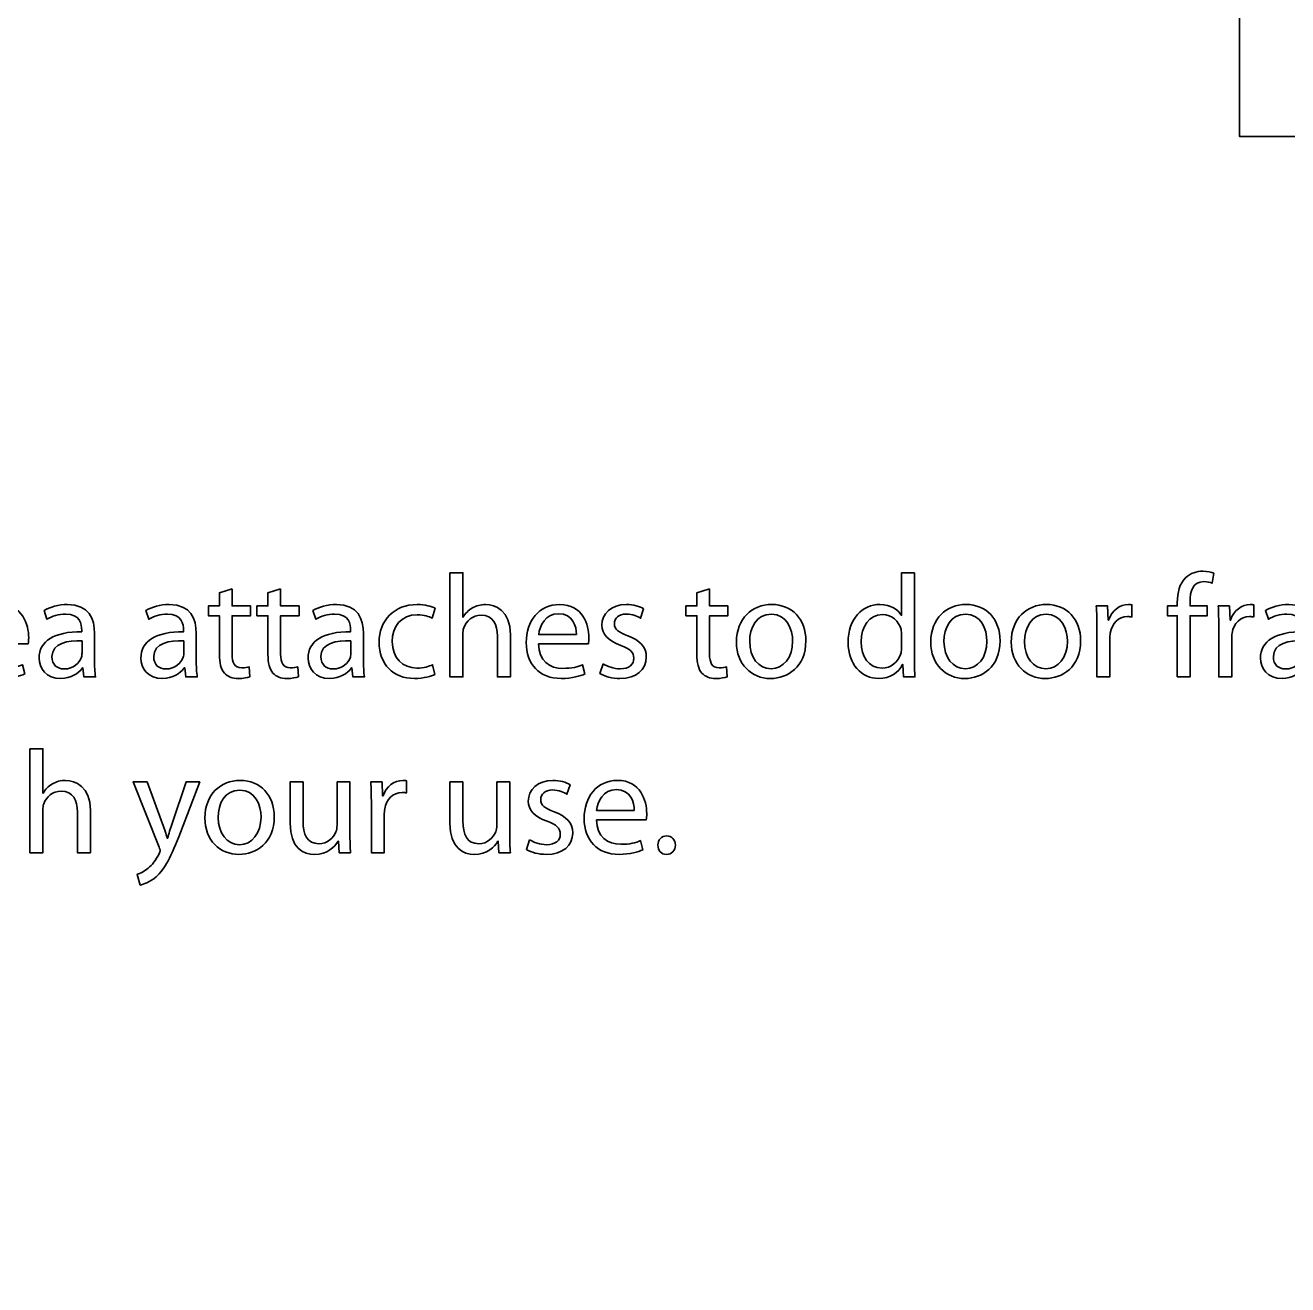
# Model space of a CAD drawing. Header units: inches. Extents: x 3 to 23.3, y -23.3 to -5.2.
# Drawn here: x 9.47 to 14.85, y -18.71 to -13.34 of the extents above; entities that cross this region are included whole.
import ezdxf

# ---------------------------------------------------------------- set-up
doc = ezdxf.new("R2010")
doc.units = ezdxf.units.IN
doc.header["$MEASUREMENT"] = 0
doc.layers.add('Layer 1', color=7, linetype='Continuous')

# ---------------------------------------------------------------- blocks, each defined once
blk = doc.blocks.new('block 6')
at = {"layer": 'Layer 1', "color": 179, "lineweight": 35, "true_color": 0x231f20}
for points, knots in [([(11.2826, -15.6773), (11.2826, -15.6773), (11.3375, -15.6773), (11.3375, -15.6773), (11.3375, -15.6773), (11.3375, -15.8665), (11.3375, -15.8665), (11.3375, -15.8665), (11.3387, -15.8665), (11.3387, -15.8665), (11.3475, -15.8509), (11.3612, -15.8365), (11.3781, -15.8271), (11.3943, -15.8178), (11.4137, -15.8122), (11.4343, -15.8122), (11.4749, -15.8122), (11.5398, -15.8371), (11.5398, -15.9408), (11.5398, -15.9408), (11.5398, -16.1206), (11.5398, -16.1206), (11.5398, -16.1206), (11.4848, -16.1206), (11.4848, -16.1206), (11.4848, -16.1206), (11.4848, -15.947), (11.4848, -15.947), (11.4848, -15.8983), (11.4667, -15.8577), (11.4149, -15.8577), (11.3793, -15.8577), (11.3519, -15.8827), (11.3412, -15.9121), (11.3381, -15.9202), (11.3375, -15.9283), (11.3375, -15.9383), (11.3375, -15.9383), (11.3375, -16.1206), (11.3375, -16.1206), (11.3375, -16.1206), (11.2826, -16.1206), (11.2826, -16.1206), (11.2826, -16.1206), (11.2826, -15.6773), (11.2826, -15.6773)], [0, 0, 0, 0, 1, 1, 1, 2, 2, 2, 3, 3, 3, 4, 4, 4, 5, 5, 5, 6, 6, 6, 7, 7, 7, 8, 8, 8, 9, 9, 9, 10, 10, 10, 11, 11, 11, 12, 12, 12, 13, 13, 13, 14, 14, 14, 15, 15, 15, 15]), ([(13.2599, -15.6773), (13.2599, -15.6773), (13.2599, -16.0425), (13.2599, -16.0425), (13.2599, -16.0694), (13.2611, -16.1), (13.2624, -16.1206), (13.2624, -16.1206), (13.2137, -16.1206), (13.2137, -16.1206), (13.2137, -16.1206), (13.2112, -16.0681), (13.2112, -16.0681), (13.2112, -16.0681), (13.2093, -16.0681), (13.2093, -16.0681), (13.1931, -16.1018), (13.1569, -16.1274), (13.1076, -16.1274), (13.0345, -16.1274), (12.9777, -16.0656), (12.9777, -15.9739), (12.9771, -15.8733), (13.0401, -15.8122), (13.1132, -15.8122), (13.16, -15.8122), (13.1906, -15.834), (13.2043, -15.8577), (13.2043, -15.8577), (13.2056, -15.8577), (13.2056, -15.8577), (13.2056, -15.8577), (13.2056, -15.6773), (13.2056, -15.6773), (13.2056, -15.6773), (13.2599, -15.6773), (13.2599, -15.6773)], [0, 0, 0, 0, 1, 1, 1, 2, 2, 2, 3, 3, 3, 4, 4, 4, 5, 5, 5, 6, 6, 6, 7, 7, 7, 8, 8, 8, 9, 9, 9, 10, 10, 10, 11, 11, 11, 12, 12, 12, 12]), ([(14.3794, -16.1206), (14.3794, -16.1206), (14.3794, -15.8602), (14.3794, -15.8602), (14.3794, -15.8602), (14.3376, -15.8602), (14.3376, -15.8602), (14.3376, -15.8602), (14.3376, -15.8184), (14.3376, -15.8184), (14.3376, -15.8184), (14.3794, -15.8184), (14.3794, -15.8184), (14.3794, -15.8184), (14.3794, -15.804), (14.3794, -15.804), (14.3794, -15.7616), (14.3894, -15.7229), (14.4143, -15.6985), (14.435, -15.6785), (14.4624, -15.6704), (14.488, -15.6704), (14.508, -15.6704), (14.5242, -15.6748), (14.5348, -15.6792), (14.5348, -15.6792), (14.5274, -15.7216), (14.5274, -15.7216), (14.5192, -15.7179), (14.5086, -15.7148), (14.4924, -15.7148), (14.4456, -15.7148), (14.4337, -15.7553), (14.4337, -15.8022), (14.4337, -15.8022), (14.4337, -15.8184), (14.4337, -15.8184), (14.4337, -15.8184), (14.5068, -15.8184), (14.5068, -15.8184), (14.5068, -15.8184), (14.5068, -15.8602), (14.5068, -15.8602), (14.5068, -15.8602), (14.4337, -15.8602), (14.4337, -15.8602), (14.4337, -15.8602), (14.4337, -16.1206), (14.4337, -16.1206), (14.4337, -16.1206), (14.3794, -16.1206), (14.3794, -16.1206)], [0, 0, 0, 0, 1, 1, 1, 2, 2, 2, 3, 3, 3, 4, 4, 4, 5, 5, 5, 6, 6, 6, 7, 7, 7, 8, 8, 8, 9, 9, 9, 10, 10, 10, 11, 11, 11, 12, 12, 12, 13, 13, 13, 14, 14, 14, 15, 15, 15, 16, 16, 16, 17, 17, 17, 17]), ([(10.3547, -15.746), (10.3547, -15.746), (10.3547, -15.8184), (10.3547, -15.8184), (10.3547, -15.8184), (10.4334, -15.8184), (10.4334, -15.8184), (10.4334, -15.8184), (10.4334, -15.8602), (10.4334, -15.8602), (10.4334, -15.8602), (10.3547, -15.8602), (10.3547, -15.8602), (10.3547, -15.8602), (10.3547, -16.0232), (10.3547, -16.0232), (10.3547, -16.0606), (10.3654, -16.0819), (10.396, -16.0819), (10.4109, -16.0819), (10.4197, -16.0806), (10.4278, -16.0781), (10.4278, -16.0781), (10.4303, -16.12), (10.4303, -16.12), (10.4197, -16.1237), (10.4028, -16.1274), (10.3816, -16.1274), (10.356, -16.1274), (10.3354, -16.1187), (10.3223, -16.1043), (10.3073, -16.0875), (10.3011, -16.0606), (10.3011, -16.0251), (10.3011, -16.0251), (10.3011, -15.8602), (10.3011, -15.8602), (10.3011, -15.8602), (10.2542, -15.8602), (10.2542, -15.8602), (10.2542, -15.8602), (10.2542, -15.8184), (10.2542, -15.8184), (10.2542, -15.8184), (10.3011, -15.8184), (10.3011, -15.8184), (10.3011, -15.8184), (10.3011, -15.7622), (10.3011, -15.7622), (10.3011, -15.7622), (10.3547, -15.746), (10.3547, -15.746)], [0, 0, 0, 0, 1, 1, 1, 2, 2, 2, 3, 3, 3, 4, 4, 4, 5, 5, 5, 6, 6, 6, 7, 7, 7, 8, 8, 8, 9, 9, 9, 10, 10, 10, 11, 11, 11, 12, 12, 12, 13, 13, 13, 14, 14, 14, 15, 15, 15, 16, 16, 16, 17, 17, 17, 17]), ([(10.5614, -15.746), (10.5614, -15.746), (10.5614, -15.8184), (10.5614, -15.8184), (10.5614, -15.8184), (10.6401, -15.8184), (10.6401, -15.8184), (10.6401, -15.8184), (10.6401, -15.8602), (10.6401, -15.8602), (10.6401, -15.8602), (10.5614, -15.8602), (10.5614, -15.8602), (10.5614, -15.8602), (10.5614, -16.0232), (10.5614, -16.0232), (10.5614, -16.0606), (10.572, -16.0819), (10.6026, -16.0819), (10.6176, -16.0819), (10.6263, -16.0806), (10.6345, -16.0781), (10.6345, -16.0781), (10.637, -16.12), (10.637, -16.12), (10.6263, -16.1237), (10.6095, -16.1274), (10.5883, -16.1274), (10.5627, -16.1274), (10.5421, -16.1187), (10.5289, -16.1043), (10.514, -16.0875), (10.5077, -16.0606), (10.5077, -16.0251), (10.5077, -16.0251), (10.5077, -15.8602), (10.5077, -15.8602), (10.5077, -15.8602), (10.4609, -15.8602), (10.4609, -15.8602), (10.4609, -15.8602), (10.4609, -15.8184), (10.4609, -15.8184), (10.4609, -15.8184), (10.5077, -15.8184), (10.5077, -15.8184), (10.5077, -15.8184), (10.5077, -15.7622), (10.5077, -15.7622), (10.5077, -15.7622), (10.5614, -15.746), (10.5614, -15.746)], [0, 0, 0, 0, 1, 1, 1, 2, 2, 2, 3, 3, 3, 4, 4, 4, 5, 5, 5, 6, 6, 6, 7, 7, 7, 8, 8, 8, 9, 9, 9, 10, 10, 10, 11, 11, 11, 12, 12, 12, 13, 13, 13, 14, 14, 14, 15, 15, 15, 16, 16, 16, 17, 17, 17, 17]), ([(12.3877, -15.746), (12.3877, -15.746), (12.3877, -15.8184), (12.3877, -15.8184), (12.3877, -15.8184), (12.4663, -15.8184), (12.4663, -15.8184), (12.4663, -15.8184), (12.4663, -15.8602), (12.4663, -15.8602), (12.4663, -15.8602), (12.3877, -15.8602), (12.3877, -15.8602), (12.3877, -15.8602), (12.3877, -16.0232), (12.3877, -16.0232), (12.3877, -16.0606), (12.3983, -16.0819), (12.4289, -16.0819), (12.4439, -16.0819), (12.4526, -16.0806), (12.4607, -16.0781), (12.4607, -16.0781), (12.4632, -16.12), (12.4632, -16.12), (12.4526, -16.1237), (12.4357, -16.1274), (12.4145, -16.1274), (12.3889, -16.1274), (12.3683, -16.1187), (12.3552, -16.1043), (12.3402, -16.0875), (12.334, -16.0606), (12.334, -16.0251), (12.334, -16.0251), (12.334, -15.8602), (12.334, -15.8602), (12.334, -15.8602), (12.2872, -15.8602), (12.2872, -15.8602), (12.2872, -15.8602), (12.2872, -15.8184), (12.2872, -15.8184), (12.2872, -15.8184), (12.334, -15.8184), (12.334, -15.8184), (12.334, -15.8184), (12.334, -15.7622), (12.334, -15.7622), (12.334, -15.7622), (12.3877, -15.746), (12.3877, -15.746)], [0, 0, 0, 0, 1, 1, 1, 2, 2, 2, 3, 3, 3, 4, 4, 4, 5, 5, 5, 6, 6, 6, 7, 7, 7, 8, 8, 8, 9, 9, 9, 10, 10, 10, 11, 11, 11, 12, 12, 12, 13, 13, 13, 14, 14, 14, 15, 15, 15, 16, 16, 16, 17, 17, 17, 17]), ([(9.2746, -15.9795), (9.2759, -16.0538), (9.3227, -16.0844), (9.3782, -16.0844), (9.4176, -16.0844), (9.4419, -16.0775), (9.4619, -16.0688), (9.4619, -16.0688), (9.4719, -16.1081), (9.4719, -16.1081), (9.4525, -16.1168), (9.4188, -16.1274), (9.3708, -16.1274), (9.2777, -16.1274), (9.2222, -16.0656), (9.2222, -15.9745), (9.2222, -15.8833), (9.2759, -15.8122), (9.3639, -15.8122), (9.4632, -15.8122), (9.4888, -15.8983), (9.4888, -15.9539), (9.4888, -15.9651), (9.4881, -15.9732), (9.4869, -15.9795), (9.4869, -15.9795), (9.2746, -15.9795), (9.2746, -15.9795)], [0, 0, 0, 0, 1, 1, 1, 2, 2, 2, 3, 3, 3, 4, 4, 4, 5, 5, 5, 6, 6, 6, 7, 7, 7, 8, 8, 8, 9, 9, 9, 9]), ([(9.7691, -16.0481), (9.7691, -16.0744), (9.7703, -16.1), (9.7735, -16.1206), (9.7735, -16.1206), (9.7241, -16.1206), (9.7241, -16.1206), (9.7241, -16.1206), (9.7198, -16.0825), (9.7198, -16.0825), (9.7198, -16.0825), (9.7179, -16.0825), (9.7179, -16.0825), (9.701, -16.1062), (9.6686, -16.1274), (9.6255, -16.1274), (9.5643, -16.1274), (9.5331, -16.0844), (9.5331, -16.0407), (9.5331, -15.9676), (9.598, -15.9277), (9.7148, -15.9283), (9.7148, -15.9283), (9.7148, -15.922), (9.7148, -15.922), (9.7148, -15.8977), (9.7079, -15.8521), (9.6461, -15.8527), (9.6174, -15.8527), (9.588, -15.8609), (9.5668, -15.8752), (9.5668, -15.8752), (9.5543, -15.8384), (9.5543, -15.8384), (9.5793, -15.8228), (9.6161, -15.8122), (9.6542, -15.8122), (9.7466, -15.8122), (9.7691, -15.8752), (9.7691, -15.9352), (9.7691, -15.9352), (9.7691, -16.0481), (9.7691, -16.0481)], [0, 0, 0, 0, 1, 1, 1, 2, 2, 2, 3, 3, 3, 4, 4, 4, 5, 5, 5, 6, 6, 6, 7, 7, 7, 8, 8, 8, 9, 9, 9, 10, 10, 10, 11, 11, 11, 12, 12, 12, 13, 13, 13, 14, 14, 14, 14]), ([(10.2024, -16.0481), (10.2024, -16.0744), (10.2036, -16.1), (10.2068, -16.1206), (10.2068, -16.1206), (10.1574, -16.1206), (10.1574, -16.1206), (10.1574, -16.1206), (10.1531, -16.0825), (10.1531, -16.0825), (10.1531, -16.0825), (10.1512, -16.0825), (10.1512, -16.0825), (10.1343, -16.1062), (10.1019, -16.1274), (10.0588, -16.1274), (9.9976, -16.1274), (9.9664, -16.0844), (9.9664, -16.0407), (9.9664, -15.9676), (10.0313, -15.9277), (10.1481, -15.9283), (10.1481, -15.9283), (10.1481, -15.922), (10.1481, -15.922), (10.1481, -15.8977), (10.1412, -15.8521), (10.0794, -15.8527), (10.0507, -15.8527), (10.0213, -15.8609), (10.0001, -15.8752), (10.0001, -15.8752), (9.9876, -15.8384), (9.9876, -15.8384), (10.0126, -15.8228), (10.0494, -15.8122), (10.0875, -15.8122), (10.1799, -15.8122), (10.2024, -15.8752), (10.2024, -15.9352), (10.2024, -15.9352), (10.2024, -16.0481), (10.2024, -16.0481)], [0, 0, 0, 0, 1, 1, 1, 2, 2, 2, 3, 3, 3, 4, 4, 4, 5, 5, 5, 6, 6, 6, 7, 7, 7, 8, 8, 8, 9, 9, 9, 10, 10, 10, 11, 11, 11, 12, 12, 12, 13, 13, 13, 14, 14, 14, 14]), ([(10.9142, -16.0481), (10.9142, -16.0744), (10.9154, -16.1), (10.9185, -16.1206), (10.9185, -16.1206), (10.8692, -16.1206), (10.8692, -16.1206), (10.8692, -16.1206), (10.8648, -16.0825), (10.8648, -16.0825), (10.8648, -16.0825), (10.863, -16.0825), (10.863, -16.0825), (10.8461, -16.1062), (10.8137, -16.1274), (10.7706, -16.1274), (10.7094, -16.1274), (10.6782, -16.0844), (10.6782, -16.0407), (10.6782, -15.9676), (10.7431, -15.9277), (10.8598, -15.9283), (10.8598, -15.9283), (10.8598, -15.922), (10.8598, -15.922), (10.8598, -15.8977), (10.853, -15.8521), (10.7912, -15.8527), (10.7625, -15.8527), (10.7331, -15.8609), (10.7119, -15.8752), (10.7119, -15.8752), (10.6994, -15.8384), (10.6994, -15.8384), (10.7244, -15.8228), (10.7612, -15.8122), (10.7993, -15.8122), (10.8917, -15.8122), (10.9142, -15.8752), (10.9142, -15.9352), (10.9142, -15.9352), (10.9142, -16.0481), (10.9142, -16.0481)], [0, 0, 0, 0, 1, 1, 1, 2, 2, 2, 3, 3, 3, 4, 4, 4, 5, 5, 5, 6, 6, 6, 7, 7, 7, 8, 8, 8, 9, 9, 9, 10, 10, 10, 11, 11, 11, 12, 12, 12, 13, 13, 13, 14, 14, 14, 14]), ([(11.2182, -16.11), (11.2039, -16.1168), (11.172, -16.1274), (11.1314, -16.1274), (11.0403, -16.1274), (10.981, -16.0656), (10.981, -15.9732), (10.981, -15.8802), (11.0447, -15.8122), (11.1433, -15.8122), (11.1758, -15.8122), (11.2045, -15.8203), (11.2195, -15.8284), (11.2195, -15.8284), (11.207, -15.8702), (11.207, -15.8702), (11.1939, -15.8633), (11.1733, -15.8559), (11.1433, -15.8559), (11.074, -15.8559), (11.0366, -15.9077), (11.0366, -15.9701), (11.0366, -16.04), (11.0815, -16.0831), (11.1414, -16.0831), (11.1727, -16.0831), (11.1933, -16.0756), (11.2089, -16.0688), (11.2089, -16.0688), (11.2182, -16.11), (11.2182, -16.11)], [0, 0, 0, 0, 1, 1, 1, 2, 2, 2, 3, 3, 3, 4, 4, 4, 5, 5, 5, 6, 6, 6, 7, 7, 7, 8, 8, 8, 9, 9, 9, 10, 10, 10, 10]), ([(11.6597, -15.9795), (11.6609, -16.0538), (11.7077, -16.0844), (11.7633, -16.0844), (11.8026, -16.0844), (11.827, -16.0775), (11.847, -16.0688), (11.847, -16.0688), (11.857, -16.1081), (11.857, -16.1081), (11.8376, -16.1168), (11.8039, -16.1274), (11.7558, -16.1274), (11.6628, -16.1274), (11.6072, -16.0656), (11.6072, -15.9745), (11.6072, -15.8833), (11.6609, -15.8122), (11.749, -15.8122), (11.8482, -15.8122), (11.8738, -15.8983), (11.8738, -15.9539), (11.8738, -15.9651), (11.8732, -15.9732), (11.8719, -15.9795), (11.8719, -15.9795), (11.6597, -15.9795), (11.6597, -15.9795)], [0, 0, 0, 0, 1, 1, 1, 2, 2, 2, 3, 3, 3, 4, 4, 4, 5, 5, 5, 6, 6, 6, 7, 7, 7, 8, 8, 8, 9, 9, 9, 9]), ([(11.8208, -15.9401), (11.8214, -15.9058), (11.8064, -15.8515), (11.7446, -15.8515), (11.6884, -15.8515), (11.6647, -15.9021), (11.6603, -15.9401), (11.6603, -15.9401), (11.8208, -15.9401), (11.8208, -15.9401)], [0, 0, 0, 0, 1, 1, 1, 2, 2, 2, 3, 3, 3, 3]), ([(11.9344, -16.065), (11.9513, -16.075), (11.98, -16.0862), (12.0074, -16.0862), (12.0468, -16.0862), (12.0655, -16.0669), (12.0655, -16.0413), (12.0655, -16.0151), (12.0499, -16.0013), (12.0099, -15.9863), (11.955, -15.9664), (11.9294, -15.937), (11.9294, -15.9008), (11.9294, -15.8521), (11.9694, -15.8122), (12.0337, -15.8122), (12.0642, -15.8122), (12.0911, -15.8203), (12.1073, -15.8309), (12.1073, -15.8309), (12.0942, -15.8708), (12.0942, -15.8708), (12.0824, -15.8633), (12.0605, -15.8527), (12.0324, -15.8527), (11.9999, -15.8527), (11.9825, -15.8715), (11.9825, -15.8939), (11.9825, -15.9189), (11.9999, -15.9301), (12.0393, -15.9458), (12.0911, -15.9651), (12.1186, -15.9913), (12.1186, -16.0363), (12.1186, -16.09), (12.0767, -16.1274), (12.0062, -16.1274), (11.9731, -16.1274), (11.9425, -16.1187), (11.9213, -16.1062), (11.9213, -16.1062), (11.9344, -16.065), (11.9344, -16.065)], [0, 0, 0, 0, 1, 1, 1, 2, 2, 2, 3, 3, 3, 4, 4, 4, 5, 5, 5, 6, 6, 6, 7, 7, 7, 8, 8, 8, 9, 9, 9, 10, 10, 10, 11, 11, 11, 12, 12, 12, 13, 13, 13, 14, 14, 14, 14]), ([(12.7979, -15.967), (12.7979, -16.0787), (12.7198, -16.1274), (12.6474, -16.1274), (12.5662, -16.1274), (12.5025, -16.0675), (12.5025, -15.972), (12.5025, -15.8715), (12.5694, -15.8122), (12.6524, -15.8122), (12.7392, -15.8122), (12.7979, -15.8752), (12.7979, -15.967)], [0, 0, 0, 0, 1, 1, 1, 2, 2, 2, 3, 3, 3, 4, 4, 4, 4]), ([(12.5587, -15.9701), (12.5587, -16.0363), (12.5962, -16.0862), (12.6499, -16.0862), (12.7024, -16.0862), (12.7417, -16.0369), (12.7417, -15.9689), (12.7417, -15.9177), (12.7161, -15.8534), (12.6512, -15.8534), (12.5868, -15.8534), (12.5587, -15.9133), (12.5587, -15.9701)], [0, 0, 0, 0, 1, 1, 1, 2, 2, 2, 3, 3, 3, 4, 4, 4, 4]), ([(13.2056, -15.9414), (13.2056, -15.9345), (13.205, -15.9252), (13.2031, -15.9183), (13.195, -15.884), (13.165, -15.8552), (13.1238, -15.8552), (13.067, -15.8552), (13.0333, -15.9052), (13.0333, -15.9714), (13.0333, -16.0326), (13.0639, -16.0831), (13.1225, -16.0831), (13.1594, -16.0831), (13.1931, -16.0581), (13.2031, -16.0176), (13.205, -16.0101), (13.2056, -16.0026), (13.2056, -15.9938), (13.2056, -15.9938), (13.2056, -15.9414), (13.2056, -15.9414)], [0, 0, 0, 0, 1, 1, 1, 2, 2, 2, 3, 3, 3, 4, 4, 4, 5, 5, 5, 6, 6, 6, 7, 7, 7, 7]), ([(13.6251, -15.967), (13.6251, -16.0787), (13.5471, -16.1274), (13.4747, -16.1274), (13.3935, -16.1274), (13.3298, -16.0675), (13.3298, -15.972), (13.3298, -15.8715), (13.3966, -15.8122), (13.4797, -15.8122), (13.5665, -15.8122), (13.6251, -15.8752), (13.6251, -15.967)], [0, 0, 0, 0, 1, 1, 1, 2, 2, 2, 3, 3, 3, 4, 4, 4, 4]), ([(13.386, -15.9701), (13.386, -16.0363), (13.4235, -16.0862), (13.4772, -16.0862), (13.5296, -16.0862), (13.569, -16.0369), (13.569, -15.9689), (13.569, -15.9177), (13.5434, -15.8534), (13.4784, -15.8534), (13.4141, -15.8534), (13.386, -15.9133), (13.386, -15.9701)], [0, 0, 0, 0, 1, 1, 1, 2, 2, 2, 3, 3, 3, 4, 4, 4, 4]), ([(13.9679, -15.967), (13.9679, -16.0787), (13.8899, -16.1274), (13.8175, -16.1274), (13.7363, -16.1274), (13.6726, -16.0675), (13.6726, -15.972), (13.6726, -15.8715), (13.7394, -15.8122), (13.8225, -15.8122), (13.9092, -15.8122), (13.9679, -15.8752), (13.9679, -15.967)], [0, 0, 0, 0, 1, 1, 1, 2, 2, 2, 3, 3, 3, 4, 4, 4, 4]), ([(13.7288, -15.9701), (13.7288, -16.0363), (13.7663, -16.0862), (13.82, -16.0862), (13.8724, -16.0862), (13.9117, -16.0369), (13.9117, -15.9689), (13.9117, -15.9177), (13.8861, -15.8534), (13.8212, -15.8534), (13.7569, -15.8534), (13.7288, -15.9133), (13.7288, -15.9701)], [0, 0, 0, 0, 1, 1, 1, 2, 2, 2, 3, 3, 3, 4, 4, 4, 4]), ([(14.0372, -15.9127), (14.0372, -15.8771), (14.0366, -15.8465), (14.0347, -15.8184), (14.0347, -15.8184), (14.0828, -15.8184), (14.0828, -15.8184), (14.0828, -15.8184), (14.0853, -15.8783), (14.0853, -15.8783), (14.0853, -15.8783), (14.0872, -15.8783), (14.0872, -15.8783), (14.1009, -15.8378), (14.1346, -15.8122), (14.1715, -15.8122), (14.1771, -15.8122), (14.1815, -15.8128), (14.1865, -15.8134), (14.1865, -15.8134), (14.1865, -15.8652), (14.1865, -15.8652), (14.1808, -15.864), (14.1752, -15.864), (14.1677, -15.864), (14.129, -15.864), (14.1016, -15.8927), (14.0941, -15.9339), (14.0928, -15.9414), (14.0922, -15.9508), (14.0922, -15.9595), (14.0922, -15.9595), (14.0922, -16.1206), (14.0922, -16.1206), (14.0922, -16.1206), (14.0372, -16.1206), (14.0372, -16.1206), (14.0372, -16.1206), (14.0372, -15.9127), (14.0372, -15.9127)], [0, 0, 0, 0, 1, 1, 1, 2, 2, 2, 3, 3, 3, 4, 4, 4, 5, 5, 5, 6, 6, 6, 7, 7, 7, 8, 8, 8, 9, 9, 9, 10, 10, 10, 11, 11, 11, 12, 12, 12, 13, 13, 13, 13]), ([(14.5561, -15.9127), (14.5561, -15.8771), (14.5555, -15.8465), (14.5536, -15.8184), (14.5536, -15.8184), (14.6017, -15.8184), (14.6017, -15.8184), (14.6017, -15.8184), (14.6042, -15.8783), (14.6042, -15.8783), (14.6042, -15.8783), (14.606, -15.8783), (14.606, -15.8783), (14.6198, -15.8378), (14.6535, -15.8122), (14.6903, -15.8122), (14.6959, -15.8122), (14.7003, -15.8128), (14.7053, -15.8134), (14.7053, -15.8134), (14.7053, -15.8652), (14.7053, -15.8652), (14.6997, -15.864), (14.6941, -15.864), (14.6866, -15.864), (14.6479, -15.864), (14.6204, -15.8927), (14.6129, -15.9339), (14.6117, -15.9414), (14.611, -15.9508), (14.611, -15.9595), (14.611, -15.9595), (14.611, -16.1206), (14.611, -16.1206), (14.611, -16.1206), (14.5561, -16.1206), (14.5561, -16.1206), (14.5561, -16.1206), (14.5561, -15.9127), (14.5561, -15.9127)], [0, 0, 0, 0, 1, 1, 1, 2, 2, 2, 3, 3, 3, 4, 4, 4, 5, 5, 5, 6, 6, 6, 7, 7, 7, 8, 8, 8, 9, 9, 9, 10, 10, 10, 11, 11, 11, 12, 12, 12, 13, 13, 13, 13]), ([(14.9694, -16.0481), (14.9694, -16.0744), (14.9707, -16.1), (14.9738, -16.1206), (14.9738, -16.1206), (14.9245, -16.1206), (14.9245, -16.1206), (14.9245, -16.1206), (14.9201, -16.0825), (14.9201, -16.0825), (14.9201, -16.0825), (14.9182, -16.0825), (14.9182, -16.0825), (14.9014, -16.1062), (14.8689, -16.1274), (14.8258, -16.1274), (14.7646, -16.1274), (14.7334, -16.0844), (14.7334, -16.0407), (14.7334, -15.9676), (14.7983, -15.9277), (14.9151, -15.9283), (14.9151, -15.9283), (14.9151, -15.922), (14.9151, -15.922), (14.9151, -15.8977), (14.9082, -15.8521), (14.8464, -15.8527), (14.8177, -15.8527), (14.7884, -15.8609), (14.7671, -15.8752), (14.7671, -15.8752), (14.7546, -15.8384), (14.7546, -15.8384), (14.7796, -15.8228), (14.8164, -15.8122), (14.8545, -15.8122), (14.9469, -15.8122), (14.9694, -15.8752), (14.9694, -15.9352), (14.9694, -15.9352), (14.9694, -16.0481), (14.9694, -16.0481)], [0, 0, 0, 0, 1, 1, 1, 2, 2, 2, 3, 3, 3, 4, 4, 4, 5, 5, 5, 6, 6, 6, 7, 7, 7, 8, 8, 8, 9, 9, 9, 10, 10, 10, 11, 11, 11, 12, 12, 12, 13, 13, 13, 14, 14, 14, 14]), ([(9.716, -15.9664), (9.6561, -15.9651), (9.588, -15.9757), (9.588, -16.0344), (9.588, -16.0706), (9.6118, -16.0869), (9.6392, -16.0869), (9.6792, -16.0869), (9.7048, -16.0619), (9.7135, -16.0363), (9.7154, -16.03), (9.716, -16.0238), (9.716, -16.0188), (9.716, -16.0188), (9.716, -15.9664), (9.716, -15.9664)], [0, 0, 0, 0, 1, 1, 1, 2, 2, 2, 3, 3, 3, 4, 4, 4, 5, 5, 5, 5]), ([(10.1493, -15.9664), (10.0894, -15.9651), (10.0213, -15.9757), (10.0213, -16.0344), (10.0213, -16.0706), (10.0451, -16.0869), (10.0725, -16.0869), (10.1125, -16.0869), (10.1381, -16.0619), (10.1468, -16.0363), (10.1487, -16.03), (10.1493, -16.0238), (10.1493, -16.0188), (10.1493, -16.0188), (10.1493, -15.9664), (10.1493, -15.9664)], [0, 0, 0, 0, 1, 1, 1, 2, 2, 2, 3, 3, 3, 4, 4, 4, 5, 5, 5, 5]), ([(10.8611, -15.9664), (10.8012, -15.9651), (10.7331, -15.9757), (10.7331, -16.0344), (10.7331, -16.0706), (10.7568, -16.0869), (10.7843, -16.0869), (10.8243, -16.0869), (10.8499, -16.0619), (10.8586, -16.0363), (10.8605, -16.03), (10.8611, -16.0238), (10.8611, -16.0188), (10.8611, -16.0188), (10.8611, -15.9664), (10.8611, -15.9664)], [0, 0, 0, 0, 1, 1, 1, 2, 2, 2, 3, 3, 3, 4, 4, 4, 5, 5, 5, 5]), ([(14.9163, -15.9664), (14.8564, -15.9651), (14.7884, -15.9757), (14.7884, -16.0344), (14.7884, -16.0706), (14.8121, -16.0869), (14.8395, -16.0869), (14.8795, -16.0869), (14.9051, -16.0619), (14.9138, -16.0363), (14.9157, -16.03), (14.9163, -16.0238), (14.9163, -16.0188), (14.9163, -16.0188), (14.9163, -15.9664), (14.9163, -15.9664)], [0, 0, 0, 0, 1, 1, 1, 2, 2, 2, 3, 3, 3, 4, 4, 4, 5, 5, 5, 5]), ([(9.4944, -16.4265), (9.4944, -16.4265), (9.5493, -16.4265), (9.5493, -16.4265), (9.5493, -16.4265), (9.5493, -16.6157), (9.5493, -16.6157), (9.5493, -16.6157), (9.5506, -16.6157), (9.5506, -16.6157), (9.5593, -16.6001), (9.5731, -16.5857), (9.5899, -16.5764), (9.6061, -16.567), (9.6255, -16.5614), (9.6461, -16.5614), (9.6867, -16.5614), (9.7516, -16.5864), (9.7516, -16.69), (9.7516, -16.69), (9.7516, -16.8698), (9.7516, -16.8698), (9.7516, -16.8698), (9.6967, -16.8698), (9.6967, -16.8698), (9.6967, -16.8698), (9.6967, -16.6962), (9.6967, -16.6962), (9.6967, -16.6476), (9.6786, -16.607), (9.6267, -16.607), (9.5912, -16.607), (9.5637, -16.6319), (9.5531, -16.6613), (9.55, -16.6694), (9.5493, -16.6775), (9.5493, -16.6875), (9.5493, -16.6875), (9.5493, -16.8698), (9.5493, -16.8698), (9.5493, -16.8698), (9.4944, -16.8698), (9.4944, -16.8698), (9.4944, -16.8698), (9.4944, -16.4265), (9.4944, -16.4265)], [0, 0, 0, 0, 1, 1, 1, 2, 2, 2, 3, 3, 3, 4, 4, 4, 5, 5, 5, 6, 6, 6, 7, 7, 7, 8, 8, 8, 9, 9, 9, 10, 10, 10, 11, 11, 11, 12, 12, 12, 13, 13, 13, 14, 14, 14, 15, 15, 15, 15]), ([(9.9933, -16.5676), (9.9933, -16.5676), (10.0588, -16.7462), (10.0588, -16.7462), (10.0663, -16.7662), (10.0738, -16.7899), (10.0788, -16.808), (10.0788, -16.808), (10.08, -16.808), (10.08, -16.808), (10.0857, -16.7899), (10.0919, -16.7668), (10.0994, -16.745), (10.0994, -16.745), (10.1593, -16.5676), (10.1593, -16.5676), (10.1593, -16.5676), (10.2174, -16.5676), (10.2174, -16.5676), (10.2174, -16.5676), (10.135, -16.783), (10.135, -16.783), (10.0956, -16.8867), (10.0688, -16.9391), (10.0313, -16.9722), (10.0039, -16.9953), (9.9776, -17.0047), (9.9639, -17.0072), (9.9639, -17.0072), (9.9502, -16.9616), (9.9502, -16.9616), (9.9639, -16.9572), (9.982, -16.9485), (9.9982, -16.9347), (10.0132, -16.9229), (10.0313, -16.9017), (10.0444, -16.8736), (10.0469, -16.8679), (10.0488, -16.8636), (10.0488, -16.8605), (10.0488, -16.8573), (10.0476, -16.853), (10.0444, -16.8461), (10.0444, -16.8461), (9.9333, -16.5676), (9.9333, -16.5676), (9.9333, -16.5676), (9.9933, -16.5676), (9.9933, -16.5676)], [0, 0, 0, 0, 1, 1, 1, 2, 2, 2, 3, 3, 3, 4, 4, 4, 5, 5, 5, 6, 6, 6, 7, 7, 7, 8, 8, 8, 9, 9, 9, 10, 10, 10, 11, 11, 11, 12, 12, 12, 13, 13, 13, 14, 14, 14, 15, 15, 15, 16, 16, 16, 16]), ([(10.5346, -16.7162), (10.5346, -16.828), (10.4565, -16.8767), (10.3841, -16.8767), (10.3029, -16.8767), (10.2393, -16.8167), (10.2393, -16.7212), (10.2393, -16.6207), (10.3061, -16.5614), (10.3891, -16.5614), (10.4759, -16.5614), (10.5346, -16.6245), (10.5346, -16.7162)], [0, 0, 0, 0, 1, 1, 1, 2, 2, 2, 3, 3, 3, 4, 4, 4, 4]), ([(10.2954, -16.7193), (10.2954, -16.7855), (10.3329, -16.8355), (10.3866, -16.8355), (10.439, -16.8355), (10.4784, -16.7862), (10.4784, -16.7181), (10.4784, -16.6669), (10.4528, -16.6026), (10.3878, -16.6026), (10.3235, -16.6026), (10.2954, -16.6625), (10.2954, -16.7193)], [0, 0, 0, 0, 1, 1, 1, 2, 2, 2, 3, 3, 3, 4, 4, 4, 4]), ([(10.8567, -16.7868), (10.8567, -16.8186), (10.8574, -16.8461), (10.8592, -16.8698), (10.8592, -16.8698), (10.8105, -16.8698), (10.8105, -16.8698), (10.8105, -16.8698), (10.8074, -16.8205), (10.8074, -16.8205), (10.8074, -16.8205), (10.8062, -16.8205), (10.8062, -16.8205), (10.7924, -16.8448), (10.76, -16.8767), (10.7063, -16.8767), (10.6588, -16.8767), (10.602, -16.8498), (10.602, -16.7443), (10.602, -16.7443), (10.602, -16.5676), (10.602, -16.5676), (10.602, -16.5676), (10.6569, -16.5676), (10.6569, -16.5676), (10.6569, -16.5676), (10.6569, -16.7343), (10.6569, -16.7343), (10.6569, -16.7918), (10.6751, -16.8311), (10.7244, -16.8311), (10.7612, -16.8311), (10.7868, -16.8055), (10.7968, -16.7805), (10.7999, -16.773), (10.8018, -16.7631), (10.8018, -16.7524), (10.8018, -16.7524), (10.8018, -16.5676), (10.8018, -16.5676), (10.8018, -16.5676), (10.8567, -16.5676), (10.8567, -16.5676), (10.8567, -16.5676), (10.8567, -16.7868), (10.8567, -16.7868)], [0, 0, 0, 0, 1, 1, 1, 2, 2, 2, 3, 3, 3, 4, 4, 4, 5, 5, 5, 6, 6, 6, 7, 7, 7, 8, 8, 8, 9, 9, 9, 10, 10, 10, 11, 11, 11, 12, 12, 12, 13, 13, 13, 14, 14, 14, 15, 15, 15, 15]), ([(10.9479, -16.6619), (10.9479, -16.6263), (10.9473, -16.5957), (10.9454, -16.5676), (10.9454, -16.5676), (10.9935, -16.5676), (10.9935, -16.5676), (10.9935, -16.5676), (10.996, -16.6276), (10.996, -16.6276), (10.996, -16.6276), (10.9979, -16.6276), (10.9979, -16.6276), (11.0116, -16.587), (11.0453, -16.5614), (11.0821, -16.5614), (11.0878, -16.5614), (11.0921, -16.562), (11.0971, -16.5626), (11.0971, -16.5626), (11.0971, -16.6145), (11.0971, -16.6145), (11.0915, -16.6132), (11.0859, -16.6132), (11.0784, -16.6132), (11.0397, -16.6132), (11.0122, -16.6419), (11.0047, -16.6831), (11.0035, -16.6906), (11.0028, -16.7), (11.0028, -16.7087), (11.0028, -16.7087), (11.0028, -16.8698), (11.0028, -16.8698), (11.0028, -16.8698), (10.9479, -16.8698), (10.9479, -16.8698), (10.9479, -16.8698), (10.9479, -16.6619), (10.9479, -16.6619)], [0, 0, 0, 0, 1, 1, 1, 2, 2, 2, 3, 3, 3, 4, 4, 4, 5, 5, 5, 6, 6, 6, 7, 7, 7, 8, 8, 8, 9, 9, 9, 10, 10, 10, 11, 11, 11, 12, 12, 12, 13, 13, 13, 13]), ([(11.5373, -16.7868), (11.5373, -16.8186), (11.5379, -16.8461), (11.5398, -16.8698), (11.5398, -16.8698), (11.4911, -16.8698), (11.4911, -16.8698), (11.4911, -16.8698), (11.488, -16.8205), (11.488, -16.8205), (11.488, -16.8205), (11.4867, -16.8205), (11.4867, -16.8205), (11.473, -16.8448), (11.4405, -16.8767), (11.3868, -16.8767), (11.3394, -16.8767), (11.2826, -16.8498), (11.2826, -16.7443), (11.2826, -16.7443), (11.2826, -16.5676), (11.2826, -16.5676), (11.2826, -16.5676), (11.3375, -16.5676), (11.3375, -16.5676), (11.3375, -16.5676), (11.3375, -16.7343), (11.3375, -16.7343), (11.3375, -16.7918), (11.3556, -16.8311), (11.4049, -16.8311), (11.4418, -16.8311), (11.4674, -16.8055), (11.4774, -16.7805), (11.4805, -16.773), (11.4823, -16.7631), (11.4823, -16.7524), (11.4823, -16.7524), (11.4823, -16.5676), (11.4823, -16.5676), (11.4823, -16.5676), (11.5373, -16.5676), (11.5373, -16.5676), (11.5373, -16.5676), (11.5373, -16.7868), (11.5373, -16.7868)], [0, 0, 0, 0, 1, 1, 1, 2, 2, 2, 3, 3, 3, 4, 4, 4, 5, 5, 5, 6, 6, 6, 7, 7, 7, 8, 8, 8, 9, 9, 9, 10, 10, 10, 11, 11, 11, 12, 12, 12, 13, 13, 13, 14, 14, 14, 15, 15, 15, 15]), ([(11.621, -16.8142), (11.6378, -16.8242), (11.6665, -16.8355), (11.694, -16.8355), (11.7334, -16.8355), (11.7521, -16.8161), (11.7521, -16.7905), (11.7521, -16.7643), (11.7365, -16.7506), (11.6965, -16.7356), (11.6416, -16.7156), (11.616, -16.6863), (11.616, -16.6501), (11.616, -16.6014), (11.6559, -16.5614), (11.7202, -16.5614), (11.7508, -16.5614), (11.7777, -16.5695), (11.7939, -16.5801), (11.7939, -16.5801), (11.7808, -16.6201), (11.7808, -16.6201), (11.7689, -16.6126), (11.7471, -16.602), (11.719, -16.602), (11.6865, -16.602), (11.669, -16.6207), (11.669, -16.6432), (11.669, -16.6682), (11.6865, -16.6794), (11.7259, -16.695), (11.7777, -16.7144), (11.8051, -16.7406), (11.8051, -16.7855), (11.8051, -16.8392), (11.7633, -16.8767), (11.6928, -16.8767), (11.6597, -16.8767), (11.6291, -16.8679), (11.6079, -16.8555), (11.6079, -16.8555), (11.621, -16.8142), (11.621, -16.8142)], [0, 0, 0, 0, 1, 1, 1, 2, 2, 2, 3, 3, 3, 4, 4, 4, 5, 5, 5, 6, 6, 6, 7, 7, 7, 8, 8, 8, 9, 9, 9, 10, 10, 10, 11, 11, 11, 12, 12, 12, 13, 13, 13, 14, 14, 14, 14]), ([(11.9063, -16.7287), (11.9076, -16.803), (11.9544, -16.8336), (12.0099, -16.8336), (12.0493, -16.8336), (12.0736, -16.8267), (12.0936, -16.818), (12.0936, -16.818), (12.1036, -16.8573), (12.1036, -16.8573), (12.0842, -16.8661), (12.0505, -16.8767), (12.0024, -16.8767), (11.9094, -16.8767), (11.8539, -16.8149), (11.8539, -16.7237), (11.8539, -16.6326), (11.9076, -16.5614), (11.9956, -16.5614), (12.0948, -16.5614), (12.1204, -16.6476), (12.1204, -16.7031), (12.1204, -16.7144), (12.1198, -16.7225), (12.1186, -16.7287), (12.1186, -16.7287), (11.9063, -16.7287), (11.9063, -16.7287)], [0, 0, 0, 0, 1, 1, 1, 2, 2, 2, 3, 3, 3, 4, 4, 4, 5, 5, 5, 6, 6, 6, 7, 7, 7, 8, 8, 8, 9, 9, 9, 9]), ([(12.0674, -16.6894), (12.068, -16.655), (12.053, -16.6007), (11.9912, -16.6007), (11.935, -16.6007), (11.9113, -16.6513), (11.9069, -16.6894), (11.9069, -16.6894), (12.0674, -16.6894), (12.0674, -16.6894)], [0, 0, 0, 0, 1, 1, 1, 2, 2, 2, 3, 3, 3, 3]), ([(12.1679, -16.8373), (12.1679, -16.8149), (12.1835, -16.798), (12.2054, -16.798), (12.2272, -16.798), (12.2422, -16.8142), (12.2422, -16.8373), (12.2422, -16.8598), (12.2272, -16.8767), (12.2041, -16.8767), (12.1829, -16.8767), (12.1679, -16.8598), (12.1679, -16.8373)], [0, 0, 0, 0, 1, 1, 1, 2, 2, 2, 3, 3, 3, 4, 4, 4, 4])]:
    blk.add_open_spline(points, degree=3, knots=knots, dxfattribs=at)

msp = doc.modelspace()

# ---------------------------------------------------------------- linework, layer by layer
at = {"layer": 'Layer 1', "color": 178, "lineweight": 35, "true_color": 0x010101}
msp.add_open_spline([(19.2118, -8.9402), (19.2118, -8.9402), (19.2118, -7.2122), (19.2118, -7.2122), (19.2118, -7.2122), (20.0561, -6.6456), (20.0561, -6.6456), (20.0756, -6.6337), (20.0945, -6.621), (20.1129, -6.6074), (20.1129, -6.6074), (20.1233, -6.6004), (20.1233, -6.6004), (20.1233, -6.6004), (20.123, -6.5999), (20.123, -6.5999), (20.3061, -6.46), (20.4249, -6.2401), (20.4249, -5.9924), (20.4249, -5.5705), (20.0817, -5.2274), (19.6599, -5.2274), (19.5781, -5.2274), (19.4993, -5.2406), (19.4253, -5.2645), (18.9361, -5.3957), (18.6268, -5.7929), (17.8394, -5.7929), (17.052, -5.7929), (16.7426, -5.3957), (16.2535, -5.2645), (16.1795, -5.2406), (16.1007, -5.2274), (16.0188, -5.2274), (15.597, -5.2274), (15.2538, -5.5705), (15.2538, -5.9924), (15.2538, -6.2401), (15.3727, -6.46), (15.5558, -6.5999), (15.5558, -6.5999), (15.5555, -6.6004), (15.5555, -6.6004), (15.5555, -6.6004), (15.5659, -6.6074), (15.5659, -6.6074), (15.5842, -6.621), (15.6031, -6.6336), (15.6226, -6.6455), (15.6226, -6.6455), (16.4669, -7.2122), (16.4669, -7.2122), (16.4669, -7.2122), (16.4669, -8.9402), (16.4669, -8.9402), (16.4669, -8.9402), (14.644, -12.319), (14.644, -12.319), (14.644, -12.319), (14.644, -13.8188), (14.644, -13.8188), (14.644, -13.8188), (16.3394, -13.819), (16.3394, -13.819), (16.3394, -13.819), (16.3393, -18.7097), (16.3393, -18.7097), (16.3393, -18.7097), (19.3393, -18.7097), (19.3393, -18.7097), (19.3393, -18.7097), (19.3394, -13.819), (19.3394, -13.819), (19.3394, -13.819), (21.0347, -13.8189), (21.0347, -13.8189), (21.0347, -13.8189), (21.0347, -12.319), (21.0347, -12.319), (21.0347, -12.319), (19.2118, -8.9402), (19.2118, -8.9402)], degree=3, knots=[0, 0, 0, 0, 1, 1, 1, 2, 2, 2, 3, 3, 3, 4, 4, 4, 5, 5, 5, 6, 6, 6, 7, 7, 7, 8, 8, 8, 9, 9, 9, 10, 10, 10, 11, 11, 11, 12, 12, 12, 13, 13, 13, 14, 14, 14, 15, 15, 15, 16, 16, 16, 17, 17, 17, 18, 18, 18, 19, 19, 19, 20, 20, 20, 21, 21, 21, 22, 22, 22, 23, 23, 23, 24, 24, 24, 25, 25, 25, 26, 26, 26, 27, 27, 27, 27], dxfattribs=at)

# ---------------------------------------------------------------- block references
at = {"layer": 'Layer 1'}
msp.add_blockref('block 6', (0, 0), dxfattribs=at)

doc.saveas('drawing.dxf')
